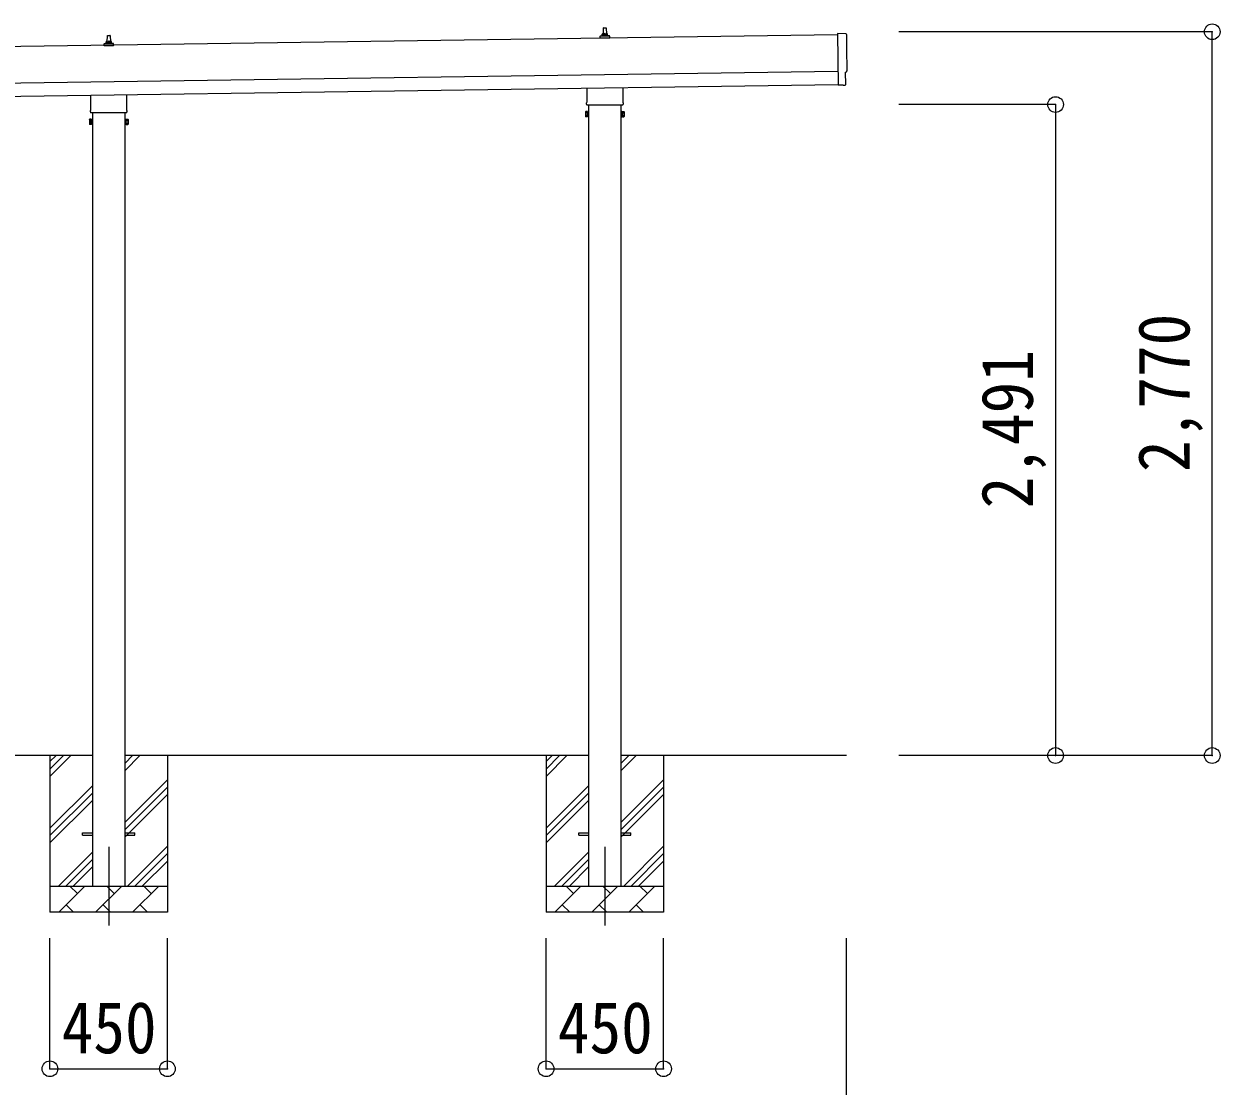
# Model space of a CAD drawing. Units: millimetres at full size, sheet at 1:60. Extents: x -16864 to 16864, y -11640 to 11640.
# Drawn here: x 7132 to 11713, y -8774 to -4709 of the extents above; entities that cross this region are included whole.
import ezdxf
from ezdxf.enums import TextEntityAlignment as Align

# ---------------------------------------------------------------- set-up
doc = ezdxf.new("R2010")
doc.units = ezdxf.units.MM
doc.header["$LTSCALE"] = 60
doc.header["$PDMODE"] = 32
doc.header["$PDSIZE"] = 60
doc.linetypes.add('CHAIN1', pattern=[8, 5, -1, 1, -1])
for name, color, linetype, lineweight in [('0-1_Defpoints', 7, 'CHAIN1', 9), ('0-2_TEXT1', 4, 'Continuous', 9), ('0-3_SHAPE', 7, 'Continuous', 9), ('0-8_TABLE1', 6, 'Continuous', 9)]:
    doc.layers.add(name, color=color, linetype=linetype, lineweight=lineweight)
doc.styles.add('ＭＳ ゴシック', font='')
doc.styles.get('ＭＳ ゴシック').set_extended_font_data('MS Gothic')

msp = doc.modelspace()

# ---------------------------------------------------------------- linework, layer by layer
at = {"layer": '0-1_Defpoints'}
for p, q in [((7456.7, -7858.64), (7456.7, -8207.64)), ((9356.7, -7858.64), (9356.7, -8207.64))]:
    msp.add_line(p, q, dxfattribs=at)
at = {"layer": '0-2_TEXT1'}
for p, q in [((10247.38, -4750.22), (4641.76, -4830.3)), ((7451, -4777.24), (7451.73, -4753.72)), ((7452.73, -4752.74), (7461.28, -4752.74)), ((7462.28, -4753.72), (7463, -4777.24)), ((9338.75, -4763.6), (9338.75, -4755.88)), ((9375.25, -4763.6), (9338.75, -4763.6)), ((9339.14, -4755.1), (9374.87, -4755.1)), ((9339.52, -4754.91), (9346.24, -4753.28)), ((9346.62, -4753.1), (9367.39, -4753.1)), ((9347, -4752.31), (9347, -4748.1)), ((9348, -4748.1), (9366, -4748.1)), ((9351, -4748.1), (9351.73, -4724.57)), ((9352.73, -4723.6), (9361.28, -4723.6)), ((9362.28, -4724.57), (9363, -4748.1)), ((9367, -4752.31), (9367, -4748.1)), ((9374.49, -4754.91), (9367.77, -4753.28)), ((9375.25, -4763.6), (9375.25, -4755.88)), ((10247.31, -4745.14), (10250.15, -4943.97)), ((10278.98, -4746.34), (10247.31, -4745.14)), ((7438.75, -4792.74), (7438.75, -4785.03)), ((7475.25, -4792.74), (7438.75, -4792.74)), ((7439.14, -4784.24), (7474.87, -4784.24)), ((7439.52, -4784.06), (7446.24, -4782.43)), ((7446.62, -4782.24), (7467.39, -4782.24)), ((7447, -4781.45), (7447, -4777.24)), ((7448, -4777.24), (7466, -4777.24)), ((7467, -4781.45), (7467, -4777.24)), ((7474.49, -4784.06), (7467.77, -4782.43)), ((7475.25, -4792.74), (7475.25, -4785.03)), ((4643.76, -4970.29), (10249.38, -4890.21)), ((4644.47, -5020.29), (10250.09, -4940.21)), ((10268.36, -4942.81), (10250.15, -4943.98)), ((10269.03, -4943.43), (10268.36, -4942.81)), ((10269.78, -4943.69), (10276.69, -4943.23)), ((7388.4, -5036.73), (7388.4, -4981.09)), ((7525, -4979.14), (7525, -5036.73)), ((9288.4, -5007.58), (9288.4, -4953.94)), ((9425, -4951.99), (9425, -5007.58)), ((9286.7, -5016.36), (9286.7, -5010.86)), ((9424.63, -5019.86), (9288.76, -5019.86)), ((9294.2, -5019.86), (9294.2, -8008.64)), ((9419.2, -8008.64), (9419.2, -5019.86)), ((9426.7, -5010.86), (9426.7, -5016.36)), ((7382.7, -5075), (7383.46, -5073.68)), ((7382.7, -5075), (7382.7, -5092)), ((7389.7, -5078.59), (7383.46, -5078.59)), ((7386.7, -5045.5), (7386.7, -5040)), ((7524.63, -5049), (7388.76, -5049)), ((7394.2, -5049), (7394.2, -8008.64)), ((7519.2, -8008.64), (7519.2, -5049)), ((7523.7, -5078.59), (7529.94, -5078.59)), ((7526.7, -5040), (7526.7, -5045.5)), ((7530.7, -5075), (7529.94, -5073.68)), ((7530.7, -5075), (7530.7, -5092)), ((9282.7, -5045.86), (9283.46, -5044.54)), ((9282.7, -5045.86), (9282.7, -5062.86)), ((9282.7, -5062.86), (9283.46, -5064.17)), ((9289.7, -5049.45), (9283.46, -5049.45)), ((9289.7, -5059.26), (9283.46, -5059.26)), ((9289.7, -5064.17), (9283.46, -5064.17)), ((9292.2, -5063.56), (9289.7, -5063.56)), ((9421.2, -5063.56), (9423.7, -5063.56)), ((9423.7, -5049.45), (9429.94, -5049.45)), ((9423.7, -5059.26), (9429.94, -5059.26)), ((9423.7, -5064.17), (9429.94, -5064.17)), ((9430.7, -5045.86), (9429.94, -5044.54)), ((9430.7, -5062.86), (9429.94, -5064.17)), ((9430.7, -5045.86), (9430.7, -5062.86)), ((7382.7, -5092), (7383.46, -5093.31)), ((7389.7, -5088.41), (7383.46, -5088.41)), ((7389.7, -5093.31), (7383.46, -5093.31)), ((7392.2, -5092.7), (7389.7, -5092.7)), ((7521.2, -5092.7), (7523.7, -5092.7)), ((7523.7, -5088.41), (7529.94, -5088.41)), ((7523.7, -5093.31), (7529.94, -5093.31)), ((7530.7, -5092), (7529.94, -5093.31)), ((7356.7, -7804.14), (7394.2, -7804.14)), ((7356.7, -7813.14), (7356.7, -7804.14)), ((7356.7, -7804.14), (7394.2, -7804.14)), ((7356.7, -7813.14), (7356.7, -7804.14)), ((7356.7, -7813.14), (7394.2, -7813.14)), ((7356.7, -7813.14), (7394.2, -7813.14)), ((7519.2, -7804.14), (7556.7, -7804.14)), ((7519.2, -7804.14), (7556.7, -7804.14)), ((7519.2, -7813.14), (7556.7, -7813.14)), ((7519.2, -7813.14), (7556.7, -7813.14)), ((7556.7, -7813.14), (7556.7, -7804.14)), ((7556.7, -7813.14), (7556.7, -7804.14)), ((9256.7, -7804.14), (9294.2, -7804.14)), ((9256.7, -7813.14), (9256.7, -7804.14)), ((9256.7, -7804.14), (9294.2, -7804.14)), ((9256.7, -7813.14), (9256.7, -7804.14)), ((9256.7, -7813.14), (9294.2, -7813.14)), ((9256.7, -7813.14), (9294.2, -7813.14)), ((9419.2, -7804.14), (9456.7, -7804.14)), ((9419.2, -7804.14), (9456.7, -7804.14)), ((9419.2, -7813.14), (9456.7, -7813.14)), ((9419.2, -7813.14), (9456.7, -7813.14)), ((9456.7, -7813.14), (9456.7, -7804.14)), ((9456.7, -7813.14), (9456.7, -7804.14))]:
    msp.add_line(p, q, dxfattribs=at)
for points in [[(10279.49, -4940.2), (10278.82, -4893.18), (10279.42, -4893.17)], [(7389.7, -5093.31), (7389.7, -5073.68), (7383.46, -5073.68)], [(7389.7, -5092.7), (7389.7, -5074.3), (7392.2, -5074.3)], [(7523.7, -5092.7), (7523.7, -5074.3), (7521.2, -5074.3)], [(7523.7, -5093.31), (7523.7, -5073.68), (7529.94, -5073.68)], [(9289.7, -5064.17), (9289.7, -5044.54), (9283.46, -5044.54)], [(9289.7, -5063.56), (9289.7, -5045.16), (9292.2, -5045.16)], [(9423.7, -5063.56), (9423.7, -5045.16), (9421.2, -5045.16)], [(9423.7, -5064.17), (9423.7, -5044.54), (9429.94, -5044.54)]]:
    msp.add_lwpolyline(points, dxfattribs=at)
for points in [[(7392.2, -5094), (7392.2, -5073), (7394.2, -5073), (7394.2, -5094)], [(7521.2, -5094), (7521.2, -5073), (7519.2, -5073), (7519.2, -5094)], [(9292.2, -5064.86), (9292.2, -5043.86), (9294.2, -5043.86), (9294.2, -5064.86)], [(9421.2, -5064.86), (9421.2, -5043.86), (9419.2, -5043.86), (9419.2, -5064.86)]]:
    msp.add_lwpolyline(points, close=True, dxfattribs=at)
for centre, radius, start, end in [((7452.73, -4753.74), 1, 90, 178.60509), ((7461.28, -4753.74), 1, 1.39491, 90), ((9339.75, -4755.88), 1, 103.62699, 180), ((9346, -4752.31), 1, 283.62699, 0), ((9351.09, -4748.73), 4.13, 90, 171.17633), ((9348, -4749.1), 1, 90, 180), ((9352.73, -4724.6), 1, 90, 178.60509), ((9360.34, -4748.1), 4.83, 133.60282, 180), ((9353.67, -4748.1), 4.83, 0, 46.39718), ((9361.28, -4724.6), 1, 1.39491, 90), ((9362.92, -4748.73), 4.13, 8.82367, 90), ((9366, -4749.1), 1, 0, 90), ((9368, -4752.31), 1, 180, 256.37301), ((9374.25, -4755.88), 1, 0, 76.37301), ((7439.75, -4785.03), 1, 103.62699, 180), ((7446, -4781.45), 1, 283.62699, 0), ((7451.09, -4777.87), 4.13, 90, 171.17633), ((7448, -4778.24), 1, 90, 180), ((7460.34, -4777.24), 4.83, 133.60282, 180), ((7453.67, -4777.24), 4.83, 0, 46.39718), ((7462.92, -4777.87), 4.13, 8.82367, 90), ((7466, -4778.24), 1, 0, 90), ((7468, -4781.45), 1, 180, 256.37301), ((7474.25, -4785.03), 1, 0, 76.37301), ((10269.71, -4942.7), 1, 227.3164, 273.81435), ((7390.7, -5040), 4, 125.09963, 180), ((7522.7, -5040), 4, 0, 54.90037), ((9290.7, -5010.86), 4, 125.09963, 180), ((9290.7, -5016.36), 4, 180, 194.47751), ((9290.7, -5016.36), 4, 194.47751, 241.04498), ((9422.7, -5016.36), 4, 298.95502, 345.52249), ((9422.7, -5010.86), 4, 0, 54.90037), ((9422.7, -5016.36), 4, 345.52249, 0), ((7387.04, -5076.14), 4.34, 145.61575, 214.38425), ((7398.94, -5083.5), 16.24, 162.41205, 197.58795), ((7390.7, -5045.5), 4, 180, 194.47751), ((7390.7, -5045.5), 4, 194.47751, 241.04498), ((7522.7, -5045.5), 4, 298.95502, 345.52249), ((7522.7, -5045.5), 4, 345.52249, 0), ((7526.35, -5076.14), 4.34, 325.61575, 34.38425), ((7514.46, -5083.5), 16.24, 342.41205, 17.58795), ((9287.04, -5047), 4.34, 145.61575, 214.38425), ((9298.94, -5054.36), 16.24, 162.41205, 197.58795), ((9287.04, -5061.72), 4.34, 145.61575, 214.38425), ((9426.35, -5047), 4.34, 325.61575, 34.38425), ((9414.46, -5054.36), 16.24, 342.41205, 17.58795), ((9426.35, -5061.72), 4.34, 325.61575, 34.38425), ((7387.04, -5090.86), 4.34, 145.61575, 214.38425), ((7526.35, -5090.86), 4.34, 325.61575, 34.38425)]:
    msp.add_arc(centre, radius, start, end, dxfattribs=at)
for centre, major_axis, ratio, start_param, end_param in [((10278.79, -4749.33), (3, -0.04), 0.99863, 6.2683889, 7.8016218), ((15045.17, -4751.68), (-4762.89, -68.04), 0.99863, 6.268406, 6.2977043), ((10279.35, -4888.77), (4.41, -0.06), 0.99863, 4.712389, 6.2976778), ((10276.48, -4940.24), (2.21, -2.04), 0.9974, 5.5252311, 7.0411395)]:
    msp.add_ellipse(centre, major_axis=major_axis, ratio=ratio, start_param=start_param, end_param=end_param, dxfattribs=at)
at = {"layer": '0-3_SHAPE'}
for p, q in [((7394.2, -7508.64), (5619.2, -7508.64)), ((7231.7, -7508.64), (7231.7, -8108.64)), ((7231.7, -7532.12), (7255.18, -7508.64)), ((7231.7, -7560.41), (7283.46, -7508.64)), ((7231.7, -7588.69), (7311.75, -7508.64)), ((9294.2, -7508.64), (7519.2, -7508.64)), ((7519.2, -7537.47), (7548.02, -7508.64)), ((7519.2, -7565.75), (7576.31, -7508.64)), ((7681.7, -7508.64), (7681.7, -8108.64)), ((9131.7, -7508.64), (9131.7, -8108.64)), ((9131.7, -7532.12), (9155.18, -7508.64)), ((9131.7, -7560.41), (9183.46, -7508.64)), ((9131.7, -7588.69), (9211.75, -7508.64)), ((10282.7, -7508.64), (9419.2, -7508.64)), ((9419.2, -7537.47), (9448.02, -7508.64)), ((9419.2, -7565.75), (9476.31, -7508.64)), ((9581.7, -7508.64), (9581.7, -8108.64)), ((7519.2, -7763.74), (7681.7, -7601.24)), ((9419.2, -7763.74), (9581.7, -7601.24)), ((7231.7, -7786.68), (7394.2, -7624.18)), ((7519.2, -7792.02), (7681.7, -7629.52)), ((9131.7, -7786.68), (9294.2, -7624.18)), ((9419.2, -7792.02), (9581.7, -7629.52)), ((7231.7, -7814.97), (7394.2, -7652.47)), ((7231.7, -7843.25), (7394.2, -7680.75)), ((7519.2, -7820.31), (7681.7, -7657.81)), ((9131.7, -7814.97), (9294.2, -7652.47)), ((9131.7, -7843.25), (9294.2, -7680.75)), ((9419.2, -7820.31), (9581.7, -7657.81)), ((7528.85, -8008.64), (7681.7, -7855.8)), ((9428.85, -8008.64), (9581.7, -7855.8)), ((7264.3, -8008.64), (7394.2, -7878.74)), ((7292.58, -8008.64), (7394.2, -7907.02)), ((7557.14, -8008.64), (7681.7, -7884.08)), ((7585.42, -8008.64), (7681.7, -7912.37)), ((9164.3, -8008.64), (9294.2, -7878.74)), ((9192.58, -8008.64), (9294.2, -7907.02)), ((9457.14, -8008.64), (9581.7, -7884.08)), ((9485.42, -8008.64), (9581.7, -7912.37)), ((7320.86, -8008.64), (7394.2, -7935.31)), ((9220.86, -8008.64), (9294.2, -7935.31)), ((7231.7, -8008.64), (7681.7, -8008.64)), ((7265.27, -8108.64), (7365.27, -8008.64)), ((7336.72, -8037.2), (7308.17, -8008.64)), ((7406.7, -8108.64), (7506.7, -8008.64)), ((7478.14, -8037.2), (7449.59, -8008.64)), ((7548.12, -8108.64), (7648.12, -8008.64)), ((7619.56, -8037.2), (7591.01, -8008.64)), ((9131.7, -8008.64), (9581.7, -8008.64)), ((9165.27, -8108.64), (9265.27, -8008.64)), ((9236.72, -8037.2), (9208.17, -8008.64)), ((9306.7, -8108.64), (9406.7, -8008.64)), ((9378.14, -8037.2), (9349.59, -8008.64)), ((9448.12, -8108.64), (9548.12, -8008.64)), ((9519.56, -8037.2), (9491.01, -8008.64)), ((7293.83, -8080.09), (7322.38, -8108.64)), ((7435.25, -8080.09), (7463.8, -8108.64)), ((7576.67, -8080.09), (7605.22, -8108.64)), ((9193.83, -8080.09), (9222.38, -8108.64)), ((9335.25, -8080.09), (9363.8, -8108.64)), ((9476.67, -8080.09), (9505.22, -8108.64)), ((7681.7, -8108.64), (7231.7, -8108.64)), ((9581.7, -8108.64), (9131.7, -8108.64))]:
    msp.add_line(p, q, dxfattribs=at)
at = {"layer": '0-8_TABLE1'}
for p, q in [((11682.7, -4739.04), (10482.7, -4739.04)), ((11682.7, -7508.64), (11682.7, -4739.04)), ((11082.7, -5017.36), (10482.7, -5017.36)), ((11082.7, -5017.36), (11082.7, -7508.64)), ((11682.7, -7508.64), (10482.7, -7508.64)), ((7231.7, -8707.64), (7231.7, -8207.64)), ((7681.7, -8707.64), (7681.7, -8207.64)), ((9131.7, -8707.64), (9131.7, -8207.64)), ((9581.7, -8707.64), (9581.7, -8207.64)), ((10282.39, -9409.64), (10282.39, -8207.64)), ((7231.7, -8707.64), (7681.7, -8707.64)), ((9131.7, -8707.64), (9581.7, -8707.64))]:
    msp.add_line(p, q, dxfattribs=at)
for p in [(11682.7, -4739.04), (11082.7, -5017.36), (11082.7, -7508.64), (11682.7, -7508.64), (7231.7, -8707.64), (7681.7, -8707.64), (9131.7, -8707.64), (9581.7, -8707.64)]:
    msp.add_point(p, dxfattribs=at)

# ---------------------------------------------------------------- texts
at = {"layer": '0-8_TABLE1', "color": 7, "style": 'ＭＳ ゴシック', "width": 0.9}
for s, p in [('2,770', (11655.2, -6423.84)), ('2,491', (11055.2, -6563))]:
    msp.add_text(s, height=197.9, rotation=90, dxfattribs=at).set_placement(p, align=Align.BOTTOM_LEFT)
for p in [(7276.7, -8707.64), (9176.7, -8707.64)]:
    msp.add_text('450', height=197.9, dxfattribs=at).set_placement(p, align=Align.BOTTOM_LEFT)

doc.saveas('drawing.dxf')
